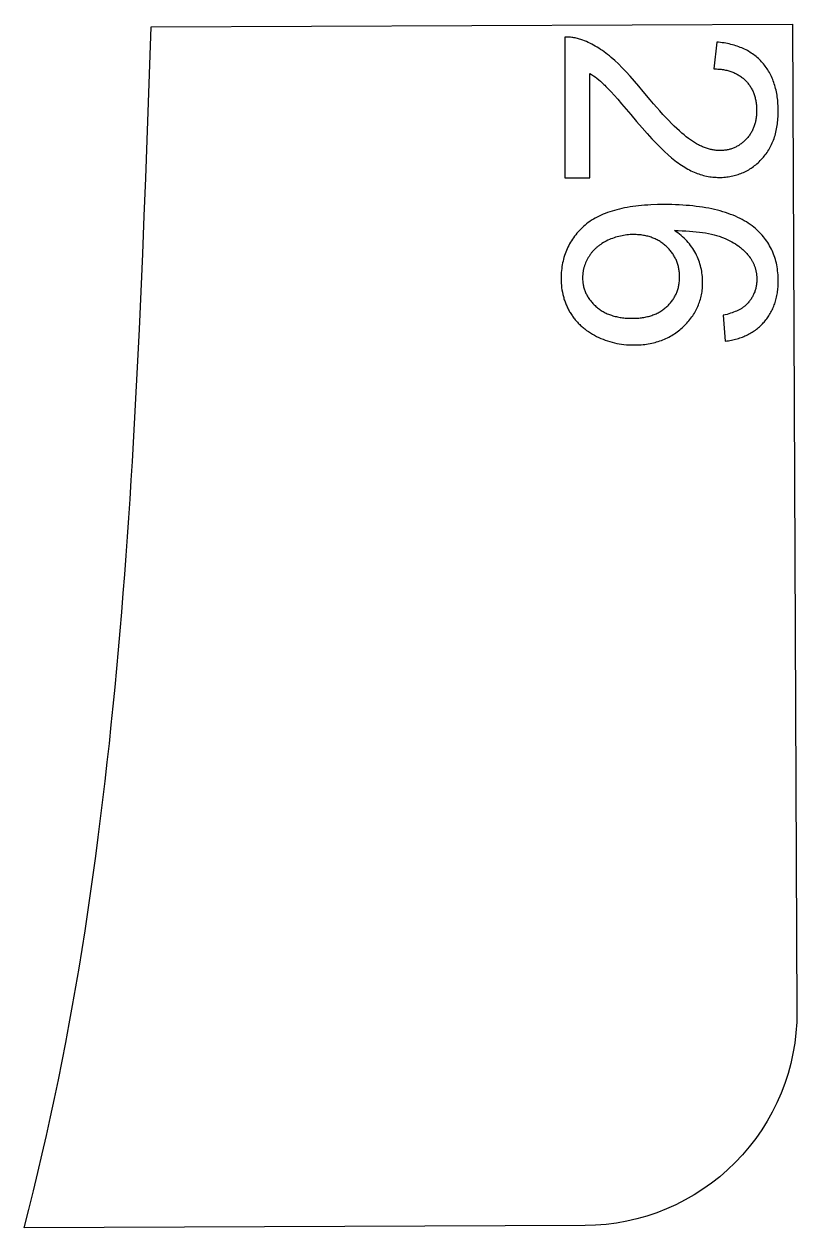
# Model space of a CAD drawing. Extents: x -8894 to -3022, y 6798 to 8329.
# Drawn here: x -6784.1 to -6602.5, y 7723.2 to 8006 of the extents above; entities that cross this region are included whole.
import ezdxf

# ---------------------------------------------------------------- set-up
doc = ezdxf.new("R2010")
doc.units = 0
doc.layers.add('LAYER_03', color=7, linetype='CONTINUOUS')
doc.layers.add('STEVILKE', color=7, linetype='CONTINUOUS')

msp = doc.modelspace()

# ---------------------------------------------------------------- linework, layer by layer
at = {"layer": 'LAYER_03'}
msp.add_lwpolyline([(-6652.29, 7723.8), (-6784.09, 7723.23), (-6782.97, 7727.57), (-6781.89, 7731.91), (-6780.83, 7736.26), (-6779.81, 7740.61), (-6778.82, 7744.96), (-6777.85, 7749.31), (-6776.92, 7753.67), (-6776.02, 7758.03), (-6775.14, 7762.4), (-6774.3, 7766.77), (-6773.48, 7771.14), (-6772.68, 7775.51), (-6771.92, 7779.89), (-6771.18, 7784.27), (-6770.46, 7788.65), (-6769.77, 7793.03), (-6769.1, 7797.42), (-6768.46, 7801.81), (-6767.84, 7806.2), (-6767.24, 7810.59), (-6766.66, 7814.99), (-6766.1, 7819.39), (-6765.56, 7823.79), (-6765.04, 7828.19), (-6764.54, 7832.6), (-6764.06, 7837), (-6763.6, 7841.41), (-6763.15, 7845.82), (-6762.72, 7850.23), (-6762.3, 7854.65), (-6761.9, 7859.06), (-6761.52, 7863.48), (-6761.15, 7867.9), (-6760.79, 7872.32), (-6760.45, 7876.74), (-6760.12, 7881.16), (-6759.8, 7885.59), (-6759.5, 7890.01), (-6759.2, 7894.44), (-6758.92, 7898.87), (-6758.65, 7903.3), (-6758.39, 7907.73), (-6757.89, 7916.59), (-6757.43, 7925.46), (-6757, 7934.33), (-6756.59, 7943.2), (-6756.21, 7952.08), (-6755.84, 7960.96), (-6755.5, 7969.83), (-6755.16, 7978.72), (-6754.84, 7987.6), (-6754.21, 8005.36), (-6603.52, 8006.01), (-6602.51, 7774.02, -0.414214)], format="xyb", close=True, dxfattribs=at)
at = {"layer": 'STEVILKE'}
for p, q in [((-6647.65, 7954.87), (-6647.98, 7954.68)), ((-6647.3, 7955.05), (-6647.65, 7954.87)), ((-6646.95, 7955.22), (-6647.3, 7955.05)), ((-6646.58, 7955.38), (-6646.95, 7955.22)), ((-6646.22, 7955.54), (-6646.58, 7955.38)), ((-6645.85, 7955.68), (-6646.22, 7955.54)), ((-6645.48, 7955.81), (-6645.85, 7955.68)), ((-6645.11, 7955.93), (-6645.48, 7955.81)), ((-6644.73, 7956.04), (-6645.11, 7955.93)), ((-6644.36, 7956.14), (-6644.73, 7956.04)), ((-6643.98, 7956.23), (-6644.36, 7956.14)), ((-6643.6, 7956.31), (-6643.98, 7956.23)), ((-6643.22, 7956.38), (-6643.6, 7956.31)), ((-6642.83, 7956.44), (-6643.22, 7956.38)), ((-6642.45, 7956.48), (-6642.83, 7956.44)), ((-6642.06, 7956.52), (-6642.45, 7956.48)), ((-6641.67, 7956.55), (-6642.06, 7956.52)), ((-6641.27, 7956.56), (-6641.67, 7956.55)), ((-6640.88, 7956.57), (-6641.27, 7956.56)), ((-6640.58, 7956.56), (-6640.88, 7956.57)), ((-6640.28, 7956.56), (-6640.58, 7956.56)), ((-6639.99, 7956.54), (-6640.28, 7956.56)), ((-6639.7, 7956.52), (-6639.99, 7956.54)), ((-6639.41, 7956.5), (-6639.7, 7956.52)), ((-6639.13, 7956.47), (-6639.41, 7956.5)), ((-6638.85, 7956.43), (-6639.13, 7956.47)), ((-6638.58, 7956.39), (-6638.85, 7956.43)), ((-6638.3, 7956.34), (-6638.58, 7956.39)), ((-6638.04, 7956.28), (-6638.3, 7956.34)), ((-6637.77, 7956.23), (-6638.04, 7956.28)), ((-6637.51, 7956.16), (-6637.77, 7956.23)), ((-6637.25, 7956.09), (-6637.51, 7956.16)), ((-6637, 7956.01), (-6637.25, 7956.09)), ((-6636.75, 7955.93), (-6637, 7956.01)), ((-6636.5, 7955.84), (-6636.75, 7955.93)), ((-6636.26, 7955.75), (-6636.5, 7955.84)), ((-6636.02, 7955.65), (-6636.26, 7955.75)), ((-6635.79, 7955.55), (-6636.02, 7955.65)), ((-6635.55, 7955.44), (-6635.79, 7955.55)), ((-6635.33, 7955.32), (-6635.55, 7955.44)), ((-6635.1, 7955.2), (-6635.33, 7955.32)), ((-6634.88, 7955.07), (-6635.1, 7955.2)), ((-6634.66, 7954.94), (-6634.88, 7955.07)), ((-6634.45, 7954.8), (-6634.66, 7954.94)), ((-6634.24, 7954.65), (-6634.45, 7954.8)), ((-6651.06, 7951.9), (-6651.16, 7951.75)), ((-6650.96, 7952.04), (-6651.06, 7951.9)), ((-6650.85, 7952.18), (-6650.96, 7952.04)), ((-6650.74, 7952.32), (-6650.85, 7952.18)), ((-6650.63, 7952.46), (-6650.74, 7952.32)), ((-6650.51, 7952.6), (-6650.63, 7952.46)), ((-6650.4, 7952.73), (-6650.51, 7952.6)), ((-6650.28, 7952.86), (-6650.4, 7952.73)), ((-6650.15, 7952.99), (-6650.28, 7952.86)), ((-6650.03, 7953.12), (-6650.15, 7952.99)), ((-6649.9, 7953.24), (-6650.03, 7953.12)), ((-6649.77, 7953.37), (-6649.9, 7953.24)), ((-6649.63, 7953.49), (-6649.77, 7953.37)), ((-6649.5, 7953.61), (-6649.63, 7953.49)), ((-6649.36, 7953.72), (-6649.5, 7953.61)), ((-6649.22, 7953.84), (-6649.36, 7953.72)), ((-6649.07, 7953.95), (-6649.22, 7953.84)), ((-6648.92, 7954.06), (-6649.07, 7953.95)), ((-6648.77, 7954.17), (-6648.92, 7954.06)), ((-6648.62, 7954.27), (-6648.77, 7954.17)), ((-6648.31, 7954.48), (-6648.62, 7954.27)), ((-6647.98, 7954.68), (-6648.31, 7954.48)), ((-6634.03, 7954.5), (-6634.24, 7954.65)), ((-6633.83, 7954.35), (-6634.03, 7954.5)), ((-6633.63, 7954.19), (-6633.83, 7954.35)), ((-6633.44, 7954.02), (-6633.63, 7954.19)), ((-6633.25, 7953.85), (-6633.44, 7954.02)), ((-6633.06, 7953.67), (-6633.25, 7953.85)), ((-6632.87, 7953.49), (-6633.06, 7953.67)), ((-6632.7, 7953.3), (-6632.87, 7953.49)), ((-6632.52, 7953.12), (-6632.7, 7953.3)), ((-6632.36, 7952.93), (-6632.52, 7953.12)), ((-6632.2, 7952.73), (-6632.36, 7952.93)), ((-6632.04, 7952.54), (-6632.2, 7952.73)), ((-6631.89, 7952.34), (-6632.04, 7952.54)), ((-6631.75, 7952.14), (-6631.89, 7952.34)), ((-6631.62, 7951.94), (-6631.75, 7952.14)), ((-6631.48, 7951.74), (-6631.62, 7951.94)), ((-6652.45, 7949.13), (-6652.5, 7948.98)), ((-6652.4, 7949.29), (-6652.45, 7949.13)), ((-6652.34, 7949.45), (-6652.4, 7949.29)), ((-6652.28, 7949.61), (-6652.34, 7949.45)), ((-6652.16, 7949.92), (-6652.28, 7949.61)), ((-6652.02, 7950.23), (-6652.16, 7949.92)), ((-6651.87, 7950.54), (-6652.02, 7950.23)), ((-6651.71, 7950.85), (-6651.87, 7950.54)), ((-6651.54, 7951.15), (-6651.71, 7950.85)), ((-6651.36, 7951.45), (-6651.54, 7951.15)), ((-6651.26, 7951.61), (-6651.36, 7951.45)), ((-6651.16, 7951.75), (-6651.26, 7951.61)), ((-6631.36, 7951.53), (-6631.48, 7951.74)), ((-6631.24, 7951.32), (-6631.36, 7951.53)), ((-6631.13, 7951.11), (-6631.24, 7951.32)), ((-6631.02, 7950.89), (-6631.13, 7951.11)), ((-6630.92, 7950.68), (-6631.02, 7950.89)), ((-6630.82, 7950.46), (-6630.92, 7950.68)), ((-6630.73, 7950.24), (-6630.82, 7950.46)), ((-6630.65, 7950.01), (-6630.73, 7950.24)), ((-6630.57, 7949.79), (-6630.65, 7950.01)), ((-6630.49, 7949.56), (-6630.57, 7949.79)), ((-6630.43, 7949.32), (-6630.49, 7949.56)), ((-6630.37, 7949.09), (-6630.43, 7949.32)), ((-6630.31, 7948.85), (-6630.37, 7949.09)), ((-6652.87, 7946.54), (-6652.88, 7946.38)), ((-6652.88, 7946.38), (-6652.87, 7946.13)), ((-6652.86, 7946.87), (-6652.87, 7946.71)), ((-6652.87, 7946.71), (-6652.87, 7946.54)), ((-6652.85, 7947.04), (-6652.86, 7946.87)), ((-6652.84, 7947.2), (-6652.85, 7947.04)), ((-6652.82, 7947.37), (-6652.84, 7947.2)), ((-6652.8, 7947.53), (-6652.82, 7947.37)), ((-6652.78, 7947.69), (-6652.8, 7947.53)), ((-6652.76, 7947.85), (-6652.78, 7947.69)), ((-6652.73, 7948.01), (-6652.76, 7947.85)), ((-6652.7, 7948.18), (-6652.73, 7948.01)), ((-6652.66, 7948.34), (-6652.7, 7948.18)), ((-6652.63, 7948.5), (-6652.66, 7948.34)), ((-6652.59, 7948.66), (-6652.63, 7948.5)), ((-6652.54, 7948.82), (-6652.59, 7948.66)), ((-6652.5, 7948.98), (-6652.54, 7948.82)), ((-6630.26, 7948.62), (-6630.31, 7948.85)), ((-6630.22, 7948.37), (-6630.26, 7948.62)), ((-6630.18, 7948.13), (-6630.22, 7948.37)), ((-6630.15, 7947.88), (-6630.18, 7948.13)), ((-6630.12, 7947.63), (-6630.15, 7947.88)), ((-6630.1, 7947.38), (-6630.12, 7947.63)), ((-6630.09, 7947.13), (-6630.1, 7947.38)), ((-6630.08, 7946.87), (-6630.09, 7947.13)), ((-6630.09, 7946.1), (-6630.08, 7946.35)), ((-6630.07, 7946.62), (-6630.08, 7946.87)), ((-6630.08, 7946.35), (-6630.07, 7946.62)), ((-6652.87, 7946.13), (-6652.86, 7945.9)), ((-6652.86, 7945.9), (-6652.85, 7945.66)), ((-6652.85, 7945.66), (-6652.83, 7945.42)), ((-6652.83, 7945.42), (-6652.8, 7945.19)), ((-6652.8, 7945.19), (-6652.77, 7944.96)), ((-6652.77, 7944.96), (-6652.73, 7944.73)), ((-6652.73, 7944.73), (-6652.68, 7944.5)), ((-6652.68, 7944.5), (-6652.63, 7944.28)), ((-6652.63, 7944.28), (-6652.57, 7944.05)), ((-6652.57, 7944.05), (-6652.51, 7943.83)), ((-6652.51, 7943.83), (-6652.44, 7943.62)), ((-6652.44, 7943.62), (-6652.36, 7943.4)), ((-6652.36, 7943.4), (-6652.28, 7943.19)), ((-6630.65, 7943.22), (-6630.57, 7943.45)), ((-6630.57, 7943.45), (-6630.49, 7943.67)), ((-6630.49, 7943.67), (-6630.43, 7943.9)), ((-6630.43, 7943.9), (-6630.37, 7944.13)), ((-6630.37, 7944.13), (-6630.31, 7944.37)), ((-6630.31, 7944.37), (-6630.26, 7944.61)), ((-6630.26, 7944.61), (-6630.22, 7944.85)), ((-6630.22, 7944.85), (-6630.18, 7945.09)), ((-6630.18, 7945.09), (-6630.15, 7945.34)), ((-6630.15, 7945.34), (-6630.12, 7945.59)), ((-6630.12, 7945.59), (-6630.1, 7945.84)), ((-6630.1, 7945.84), (-6630.09, 7946.1)), ((-6652.28, 7943.19), (-6652.19, 7942.97)), ((-6652.19, 7942.97), (-6652.09, 7942.76)), ((-6652.09, 7942.76), (-6651.99, 7942.56)), ((-6651.99, 7942.56), (-6651.88, 7942.35)), ((-6651.88, 7942.35), (-6651.77, 7942.15)), ((-6651.77, 7942.15), (-6651.65, 7941.95)), ((-6651.65, 7941.95), (-6651.53, 7941.75)), ((-6651.53, 7941.75), (-6651.39, 7941.55)), ((-6651.39, 7941.55), (-6651.26, 7941.35)), ((-6651.26, 7941.35), (-6651.11, 7941.16)), ((-6651.11, 7941.16), (-6650.96, 7940.97)), ((-6650.96, 7940.97), (-6650.81, 7940.78)), ((-6650.81, 7940.78), (-6650.64, 7940.6)), ((-6650.64, 7940.6), (-6650.48, 7940.41)), ((-6632.2, 7940.56), (-6632.04, 7940.75)), ((-6632.04, 7940.75), (-6631.89, 7940.94)), ((-6631.89, 7940.94), (-6631.75, 7941.13)), ((-6631.75, 7941.13), (-6631.62, 7941.33)), ((-6631.62, 7941.33), (-6631.48, 7941.53)), ((-6631.48, 7941.53), (-6631.36, 7941.73)), ((-6631.36, 7941.73), (-6631.24, 7941.93)), ((-6631.24, 7941.93), (-6631.13, 7942.14)), ((-6631.13, 7942.14), (-6631.02, 7942.35)), ((-6631.02, 7942.35), (-6630.92, 7942.56)), ((-6630.92, 7942.56), (-6630.82, 7942.78)), ((-6630.82, 7942.78), (-6630.73, 7943)), ((-6630.73, 7943), (-6630.65, 7943.22)), ((-6650.48, 7940.41), (-6650.3, 7940.23)), ((-6650.3, 7940.23), (-6650.12, 7940.05)), ((-6650.12, 7940.05), (-6649.93, 7939.87)), ((-6649.93, 7939.87), (-6649.74, 7939.7)), ((-6649.74, 7939.7), (-6649.54, 7939.52)), ((-6649.54, 7939.52), (-6649.34, 7939.36)), ((-6649.34, 7939.36), (-6649.13, 7939.2)), ((-6649.13, 7939.2), (-6648.92, 7939.04)), ((-6648.92, 7939.04), (-6648.71, 7938.89)), ((-6648.71, 7938.89), (-6648.49, 7938.75)), ((-6648.49, 7938.75), (-6648.26, 7938.61)), ((-6648.26, 7938.61), (-6648.03, 7938.47)), ((-6648.03, 7938.47), (-6647.8, 7938.35)), ((-6647.8, 7938.35), (-6647.56, 7938.22)), ((-6647.56, 7938.22), (-6647.32, 7938.11)), ((-6647.32, 7938.11), (-6647.07, 7937.99)), ((-6647.07, 7937.99), (-6646.82, 7937.89)), ((-6646.82, 7937.89), (-6646.57, 7937.79)), ((-6646.57, 7937.79), (-6646.31, 7937.69)), ((-6636.34, 7937.68), (-6636.09, 7937.77)), ((-6636.09, 7937.77), (-6635.84, 7937.87)), ((-6635.84, 7937.87), (-6635.6, 7937.98)), ((-6635.6, 7937.98), (-6635.37, 7938.09)), ((-6635.37, 7938.09), (-6635.14, 7938.21)), ((-6635.14, 7938.21), (-6634.91, 7938.33)), ((-6634.91, 7938.33), (-6634.69, 7938.45)), ((-6634.69, 7938.45), (-6634.47, 7938.59)), ((-6634.47, 7938.59), (-6634.25, 7938.72)), ((-6634.25, 7938.72), (-6634.04, 7938.87)), ((-6634.04, 7938.87), (-6633.84, 7939.02)), ((-6633.84, 7939.02), (-6633.64, 7939.17)), ((-6633.64, 7939.17), (-6633.44, 7939.33)), ((-6633.44, 7939.33), (-6633.25, 7939.49)), ((-6633.25, 7939.49), (-6633.06, 7939.66)), ((-6633.06, 7939.66), (-6632.87, 7939.84)), ((-6632.87, 7939.84), (-6632.7, 7940.01)), ((-6632.7, 7940.01), (-6632.52, 7940.19)), ((-6632.52, 7940.19), (-6632.36, 7940.37)), ((-6632.36, 7940.37), (-6632.2, 7940.56)), ((-6646.31, 7937.69), (-6646.04, 7937.6)), ((-6646.04, 7937.6), (-6645.77, 7937.52)), ((-6645.77, 7937.52), (-6645.5, 7937.44)), ((-6645.5, 7937.44), (-6645.22, 7937.36)), ((-6645.22, 7937.36), (-6644.94, 7937.29)), ((-6644.94, 7937.29), (-6644.66, 7937.23)), ((-6644.66, 7937.23), (-6644.37, 7937.17)), ((-6644.37, 7937.17), (-6644.07, 7937.12)), ((-6644.07, 7937.12), (-6643.77, 7937.08)), ((-6643.77, 7937.08), (-6643.47, 7937.04)), ((-6643.47, 7937.04), (-6643.16, 7937)), ((-6643.16, 7937), (-6642.85, 7936.97)), ((-6642.85, 7936.97), (-6642.53, 7936.95)), ((-6642.53, 7936.95), (-6642.21, 7936.93)), ((-6642.21, 7936.93), (-6641.88, 7936.91)), ((-6641.88, 7936.91), (-6641.22, 7936.9)), ((-6641.22, 7936.9), (-6640.58, 7936.91)), ((-6640.58, 7936.91), (-6640.27, 7936.93)), ((-6640.27, 7936.93), (-6639.96, 7936.94)), ((-6639.96, 7936.94), (-6639.65, 7936.97)), ((-6639.65, 7936.97), (-6639.35, 7937)), ((-6639.35, 7937), (-6639.06, 7937.03)), ((-6639.06, 7937.03), (-6638.77, 7937.07)), ((-6638.77, 7937.07), (-6638.48, 7937.12)), ((-6638.48, 7937.12), (-6638.2, 7937.17)), ((-6638.2, 7937.17), (-6637.92, 7937.23)), ((-6637.92, 7937.23), (-6637.64, 7937.29)), ((-6637.64, 7937.29), (-6637.37, 7937.36)), ((-6637.37, 7937.36), (-6637.11, 7937.43)), ((-6637.11, 7937.43), (-6636.85, 7937.51)), ((-6636.85, 7937.51), (-6636.59, 7937.59)), ((-6636.59, 7937.59), (-6636.34, 7937.68))]:
    msp.add_line(p, q, dxfattribs=at)
for points in [[(-6657.07, 8002.95), (-6657.07, 7969.93), (-6651.17, 7969.93), (-6651.17, 7994.43), (-6650.75, 7994.17), (-6650.34, 7993.89), (-6649.92, 7993.59), (-6649.51, 7993.27), (-6649.09, 7992.94), (-6648.68, 7992.59), (-6648.26, 7992.23), (-6647.85, 7991.84), (-6647.63, 7991.63), (-6647.39, 7991.39), (-6646.84, 7990.81), (-6646.19, 7990.11), (-6645.45, 7989.29), (-6644.62, 7988.34), (-6643.69, 7987.27), (-6641.56, 7984.75), (-6640.2, 7983.16), (-6638.91, 7981.68), (-6637.7, 7980.32), (-6636.57, 7979.08), (-6635.51, 7977.96), (-6634.52, 7976.95), (-6633.61, 7976.07), (-6632.77, 7975.3), (-6631.97, 7974.61), (-6631.18, 7973.97), (-6630.79, 7973.68), (-6630.41, 7973.39), (-6630.02, 7973.12), (-6629.64, 7972.85), (-6629.26, 7972.61), (-6628.88, 7972.37), (-6628.51, 7972.15), (-6628.13, 7971.94), (-6627.76, 7971.74), (-6627.4, 7971.56), (-6627.03, 7971.38), (-6626.67, 7971.22), (-6626.3, 7971.07), (-6625.94, 7970.94), (-6625.58, 7970.81), (-6625.21, 7970.69), (-6624.85, 7970.58), (-6624.48, 7970.48), (-6624.11, 7970.38), (-6623.74, 7970.3), (-6623.37, 7970.23), (-6623, 7970.17), (-6622.63, 7970.12), (-6622.26, 7970.07), (-6621.89, 7970.04), (-6621.52, 7970.02), (-6621.14, 7970), (-6620.77, 7970), (-6620.4, 7970), (-6620.04, 7970.01), (-6619.68, 7970.03), (-6619.33, 7970.06), (-6618.97, 7970.1), (-6618.63, 7970.14), (-6618.28, 7970.2), (-6617.94, 7970.26), (-6617.6, 7970.33), (-6617.27, 7970.41), (-6616.94, 7970.49), (-6616.62, 7970.59), (-6616.29, 7970.69), (-6615.98, 7970.8), (-6615.66, 7970.92), (-6615.35, 7971.04), (-6615.04, 7971.18), (-6614.74, 7971.32), (-6614.44, 7971.47), (-6614.14, 7971.63), (-6613.85, 7971.8), (-6613.56, 7971.98), (-6613.28, 7972.16), (-6613, 7972.35), (-6612.72, 7972.55), (-6612.45, 7972.76), (-6612.18, 7972.98), (-6611.91, 7973.21), (-6611.65, 7973.44), (-6611.39, 7973.68), (-6611.14, 7973.93), (-6610.89, 7974.19), (-6610.64, 7974.45), (-6610.4, 7974.72), (-6610.17, 7975), (-6609.95, 7975.28), (-6609.74, 7975.57), (-6609.53, 7975.87), (-6609.33, 7976.17), (-6609.14, 7976.47), (-6608.96, 7976.78), (-6608.78, 7977.1), (-6608.62, 7977.42), (-6608.46, 7977.75), (-6608.3, 7978.09), (-6608.16, 7978.43), (-6608.02, 7978.78), (-6607.89, 7979.13), (-6607.77, 7979.49), (-6607.66, 7979.85), (-6607.56, 7980.22), (-6607.46, 7980.6), (-6607.37, 7980.98), (-6607.29, 7981.37), (-6607.21, 7981.76), (-6607.15, 7982.16), (-6607.09, 7982.57), (-6607.04, 7982.98), (-6607, 7983.4), (-6606.96, 7983.82), (-6606.93, 7984.25), (-6606.91, 7984.68), (-6606.9, 7985.13), (-6606.9, 7985.57), (-6606.91, 7986.45), (-6606.93, 7986.88), (-6606.96, 7987.31), (-6606.99, 7987.73), (-6607.03, 7988.14), (-6607.07, 7988.55), (-6607.13, 7988.95), (-6607.19, 7989.35), (-6607.26, 7989.74), (-6607.33, 7990.13), (-6607.42, 7990.51), (-6607.51, 7990.88), (-6607.61, 7991.25), (-6607.71, 7991.61), (-6607.82, 7991.97), (-6607.94, 7992.32), (-6608.07, 7992.67), (-6608.2, 7993.01), (-6608.34, 7993.34), (-6608.49, 7993.67), (-6608.65, 7994), (-6608.81, 7994.32), (-6608.98, 7994.63), (-6609.16, 7994.93), (-6609.34, 7995.24), (-6609.53, 7995.53), (-6609.73, 7995.82), (-6609.94, 7996.1), (-6610.15, 7996.38), (-6610.37, 7996.65), (-6610.6, 7996.92), (-6610.83, 7997.18), (-6611.07, 7997.44), (-6611.32, 7997.68), (-6611.57, 7997.92), (-6611.83, 7998.16), (-6612.1, 7998.38), (-6612.37, 7998.6), (-6612.65, 7998.81), (-6612.94, 7999.02), (-6613.24, 7999.21), (-6613.54, 7999.4), (-6613.84, 7999.59), (-6614.15, 7999.77), (-6614.47, 7999.93), (-6614.8, 8000.1), (-6615.13, 8000.25), (-6615.47, 8000.4), (-6615.82, 8000.54), (-6616.17, 8000.68), (-6616.53, 8000.81), (-6616.9, 8000.93), (-6617.27, 8001.04), (-6617.65, 8001.15), (-6618.03, 8001.25), (-6618.42, 8001.34), (-6618.82, 8001.43), (-6619.23, 8001.51), (-6619.64, 8001.58), (-6620.06, 8001.64), (-6620.48, 8001.7), (-6620.91, 8001.75), (-6621.35, 8001.8), (-6622, 7995.49), (-6621.7, 7995.49), (-6621.42, 7995.48), (-6621.13, 7995.46), (-6620.85, 7995.44), (-6620.58, 7995.42), (-6620.3, 7995.39), (-6620.04, 7995.35), (-6619.77, 7995.31), (-6619.51, 7995.26), (-6619.26, 7995.21), (-6619, 7995.16), (-6618.76, 7995.1), (-6618.51, 7995.03), (-6618.27, 7994.96), (-6618.04, 7994.88), (-6617.8, 7994.8), (-6617.58, 7994.71), (-6617.35, 7994.62), (-6617.13, 7994.52), (-6616.92, 7994.42), (-6616.7, 7994.32), (-6616.5, 7994.2), (-6616.29, 7994.09), (-6616.09, 7993.96), (-6615.9, 7993.84), (-6615.7, 7993.7), (-6615.52, 7993.56), (-6615.33, 7993.42), (-6615.15, 7993.27), (-6614.98, 7993.12), (-6614.8, 7992.96), (-6614.63, 7992.8), (-6614.47, 7992.63), (-6614.31, 7992.46), (-6614.16, 7992.28), (-6614.01, 7992.11), (-6613.87, 7991.92), (-6613.73, 7991.74), (-6613.6, 7991.55), (-6613.47, 7991.36), (-6613.35, 7991.16), (-6613.23, 7990.96), (-6613.12, 7990.76), (-6613.01, 7990.55), (-6612.91, 7990.35), (-6612.82, 7990.13), (-6612.73, 7989.92), (-6612.64, 7989.7), (-6612.56, 7989.47), (-6612.49, 7989.25), (-6612.42, 7989.02), (-6612.35, 7988.78), (-6612.29, 7988.55), (-6612.24, 7988.3), (-6612.19, 7988.06), (-6612.14, 7987.81), (-6612.1, 7987.56), (-6612.07, 7987.31), (-6612.04, 7987.05), (-6612.02, 7986.79), (-6612, 7986.52), (-6611.99, 7986.26), (-6611.98, 7985.98), (-6611.98, 7985.71), (-6611.98, 7985.45), (-6611.99, 7985.19), (-6612, 7984.94), (-6612.02, 7984.69), (-6612.04, 7984.44), (-6612.06, 7984.19), (-6612.1, 7983.95), (-6612.13, 7983.71), (-6612.17, 7983.48), (-6612.22, 7983.24), (-6612.27, 7983.01), (-6612.33, 7982.79), (-6612.39, 7982.56), (-6612.46, 7982.34), (-6612.53, 7982.13), (-6612.6, 7981.91), (-6612.68, 7981.7), (-6612.77, 7981.49), (-6612.86, 7981.29), (-6612.95, 7981.09), (-6613.06, 7980.89), (-6613.16, 7980.69), (-6613.27, 7980.5), (-6613.39, 7980.31), (-6613.51, 7980.13), (-6613.63, 7979.94), (-6613.76, 7979.76), (-6613.89, 7979.59), (-6614.03, 7979.41), (-6614.18, 7979.24), (-6614.33, 7979.07), (-6614.48, 7978.91), (-6614.64, 7978.75), (-6614.8, 7978.59), (-6614.96, 7978.44), (-6615.13, 7978.3), (-6615.29, 7978.16), (-6615.46, 7978.02), (-6615.63, 7977.89), (-6615.81, 7977.77), (-6615.98, 7977.65), (-6616.16, 7977.53), (-6616.34, 7977.42), (-6616.52, 7977.32), (-6616.71, 7977.22), (-6616.89, 7977.13), (-6617.08, 7977.04), (-6617.27, 7976.95), (-6617.47, 7976.87), (-6617.66, 7976.8), (-6617.86, 7976.73), (-6618.06, 7976.67), (-6618.26, 7976.61), (-6618.47, 7976.56), (-6618.67, 7976.51), (-6618.88, 7976.46), (-6619.09, 7976.43), (-6619.31, 7976.39), (-6619.52, 7976.37), (-6619.74, 7976.34), (-6619.96, 7976.32), (-6620.18, 7976.31), (-6620.41, 7976.3), (-6620.63, 7976.3), (-6620.85, 7976.3), (-6621.07, 7976.31), (-6621.29, 7976.33), (-6621.51, 7976.35), (-6621.73, 7976.37), (-6621.95, 7976.4), (-6622.17, 7976.44), (-6622.4, 7976.48), (-6622.62, 7976.53), (-6622.85, 7976.58), (-6623.07, 7976.64), (-6623.3, 7976.7), (-6623.53, 7976.77), (-6623.76, 7976.85), (-6623.99, 7976.93), (-6624.22, 7977.02), (-6624.45, 7977.11), (-6624.68, 7977.21), (-6624.91, 7977.31), (-6625.15, 7977.42), (-6625.38, 7977.53), (-6625.62, 7977.65), (-6626.09, 7977.91), (-6626.56, 7978.19), (-6627.04, 7978.49), (-6627.53, 7978.82), (-6628.01, 7979.16), (-6628.51, 7979.54), (-6629.03, 7979.96), (-6629.57, 7980.42), (-6630.14, 7980.93), (-6630.72, 7981.47), (-6631.33, 7982.05), (-6631.96, 7982.68), (-6632.61, 7983.35), (-6633.28, 7984.06), (-6633.98, 7984.81), (-6634.69, 7985.6), (-6635.43, 7986.43), (-6636.19, 7987.3), (-6636.97, 7988.22), (-6638.6, 7990.17), (-6639.65, 7991.45), (-6640.68, 7992.64), (-6641.67, 7993.76), (-6642.63, 7994.8), (-6643.56, 7995.77), (-6644.46, 7996.66), (-6645.33, 7997.47), (-6646.16, 7998.2), (-6646.57, 7998.54), (-6646.98, 7998.87), (-6647.39, 7999.19), (-6647.8, 7999.49), (-6648.22, 7999.79), (-6648.63, 8000.07), (-6649.04, 8000.34), (-6649.46, 8000.6), (-6649.88, 8000.85), (-6650.29, 8001.08), (-6650.71, 8001.3), (-6651.13, 8001.51), (-6651.55, 8001.71), (-6651.97, 8001.9), (-6652.39, 8002.08), (-6652.81, 8002.24), (-6653.06, 8002.33), (-6653.32, 8002.42), (-6653.58, 8002.5), (-6653.84, 8002.58), (-6654.1, 8002.65), (-6654.37, 8002.71), (-6654.63, 8002.76), (-6654.9, 8002.81), (-6655.16, 8002.85), (-6655.43, 8002.89), (-6655.7, 8002.91), (-6655.97, 8002.94), (-6656.24, 8002.95), (-6656.52, 8002.96), (-6656.79, 8002.96)], [(-6619.34, 7931.52), (-6618.98, 7931.57), (-6618.62, 7931.62), (-6618.27, 7931.68), (-6617.92, 7931.75), (-6617.58, 7931.82), (-6617.24, 7931.9), (-6616.91, 7931.99), (-6616.58, 7932.08), (-6616.26, 7932.18), (-6615.94, 7932.28), (-6615.63, 7932.39), (-6615.32, 7932.5), (-6615.02, 7932.62), (-6614.72, 7932.75), (-6614.43, 7932.88), (-6614.14, 7933.02), (-6613.86, 7933.16), (-6613.58, 7933.31), (-6613.31, 7933.47), (-6613.04, 7933.63), (-6612.78, 7933.8), (-6612.52, 7933.97), (-6612.26, 7934.15), (-6612.01, 7934.34), (-6611.77, 7934.53), (-6611.53, 7934.73), (-6611.3, 7934.93), (-6611.07, 7935.14), (-6610.85, 7935.35), (-6610.63, 7935.57), (-6610.41, 7935.8), (-6610.2, 7936.03), (-6610, 7936.27), (-6609.8, 7936.51), (-6609.61, 7936.76), (-6609.43, 7937.01), (-6609.25, 7937.26), (-6609.08, 7937.52), (-6608.92, 7937.78), (-6608.76, 7938.05), (-6608.61, 7938.32), (-6608.46, 7938.59), (-6608.32, 7938.87), (-6608.19, 7939.16), (-6608.06, 7939.44), (-6607.94, 7939.74), (-6607.83, 7940.03), (-6607.72, 7940.33), (-6607.62, 7940.64), (-6607.53, 7940.94), (-6607.44, 7941.26), (-6607.36, 7941.57), (-6607.29, 7941.89), (-6607.22, 7942.22), (-6607.16, 7942.55), (-6607.1, 7942.88), (-6607.06, 7943.22), (-6607.01, 7943.56), (-6606.98, 7943.9), (-6606.95, 7944.25), (-6606.93, 7944.61), (-6606.91, 7944.97), (-6606.9, 7945.33), (-6606.9, 7945.69), (-6606.9, 7946.19), (-6606.92, 7946.67), (-6606.95, 7947.15), (-6606.99, 7947.62), (-6607.04, 7948.09), (-6607.1, 7948.55), (-6607.17, 7949), (-6607.26, 7949.45), (-6607.35, 7949.89), (-6607.46, 7950.32), (-6607.57, 7950.75), (-6607.7, 7951.17), (-6607.84, 7951.59), (-6607.99, 7951.99), (-6608.16, 7952.4), (-6608.33, 7952.79), (-6608.51, 7953.18), (-6608.71, 7953.57), (-6608.92, 7953.94), (-6609.13, 7954.31), (-6609.36, 7954.68), (-6609.6, 7955.04), (-6609.86, 7955.39), (-6610.12, 7955.73), (-6610.39, 7956.07), (-6610.68, 7956.41), (-6610.97, 7956.73), (-6611.28, 7957.05), (-6611.6, 7957.37), (-6611.93, 7957.68), (-6612.27, 7957.98), (-6612.62, 7958.27), (-6613.04, 7958.6), (-6613.48, 7958.92), (-6613.93, 7959.23), (-6614.39, 7959.53), (-6614.87, 7959.81), (-6615.37, 7960.09), (-6615.88, 7960.36), (-6616.41, 7960.61), (-6616.95, 7960.86), (-6617.51, 7961.09), (-6618.08, 7961.32), (-6618.67, 7961.53), (-6619.27, 7961.74), (-6619.89, 7961.93), (-6620.53, 7962.11), (-6621.18, 7962.28), (-6621.84, 7962.45), (-6622.53, 7962.6), (-6623.22, 7962.74), (-6623.94, 7962.87), (-6624.66, 7962.99), (-6625.41, 7963.1), (-6626.16, 7963.2), (-6626.94, 7963.29), (-6627.73, 7963.37), (-6628.53, 7963.43), (-6629.35, 7963.49), (-6630.19, 7963.54), (-6631.04, 7963.58), (-6631.91, 7963.6), (-6632.79, 7963.62), (-6633.69, 7963.62), (-6635.28, 7963.6), (-6636.81, 7963.55), (-6637.56, 7963.5), (-6638.29, 7963.45), (-6639, 7963.39), (-6639.71, 7963.32), (-6640.39, 7963.24), (-6641.07, 7963.15), (-6641.73, 7963.05), (-6642.37, 7962.94), (-6643, 7962.82), (-6643.62, 7962.7), (-6644.22, 7962.56), (-6644.81, 7962.41), (-6645.39, 7962.26), (-6645.94, 7962.09), (-6646.49, 7961.92), (-6647.02, 7961.73), (-6647.54, 7961.54), (-6648.04, 7961.34), (-6648.53, 7961.12), (-6649, 7960.9), (-6649.46, 7960.67), (-6649.91, 7960.43), (-6650.34, 7960.18), (-6650.76, 7959.92), (-6651.16, 7959.65), (-6651.55, 7959.37), (-6651.92, 7959.08), (-6652.1, 7958.93), (-6652.28, 7958.78), (-6652.63, 7958.48), (-6652.96, 7958.17), (-6653.29, 7957.85), (-6653.6, 7957.53), (-6653.9, 7957.2), (-6654.2, 7956.87), (-6654.48, 7956.53), (-6654.75, 7956.19), (-6655.01, 7955.84), (-6655.25, 7955.48), (-6655.49, 7955.12), (-6655.72, 7954.76), (-6655.93, 7954.38), (-6656.14, 7954.01), (-6656.33, 7953.62), (-6656.51, 7953.24), (-6656.68, 7952.84), (-6656.84, 7952.44), (-6656.99, 7952.04), (-6657.13, 7951.63), (-6657.25, 7951.21), (-6657.37, 7950.79), (-6657.47, 7950.36), (-6657.57, 7949.93), (-6657.65, 7949.49), (-6657.72, 7949.05), (-6657.78, 7948.6), (-6657.83, 7948.15), (-6657.87, 7947.69), (-6657.9, 7947.22), (-6657.92, 7946.75), (-6657.92, 7946.27), (-6657.91, 7945.72), (-6657.89, 7945.16), (-6657.85, 7944.62), (-6657.79, 7944.08), (-6657.71, 7943.56), (-6657.62, 7943.03), (-6657.51, 7942.52), (-6657.38, 7942.01), (-6657.31, 7941.76), (-6657.24, 7941.51), (-6657.16, 7941.27), (-6657.08, 7941.02), (-6657, 7940.78), (-6656.91, 7940.54), (-6656.81, 7940.3), (-6656.71, 7940.06), (-6656.61, 7939.83), (-6656.5, 7939.59), (-6656.39, 7939.36), (-6656.28, 7939.13), (-6656.16, 7938.9), (-6656.03, 7938.68), (-6655.91, 7938.45), (-6655.77, 7938.23), (-6655.64, 7938.01), (-6655.5, 7937.79), (-6655.35, 7937.58), (-6655.21, 7937.37), (-6655.06, 7937.16), (-6654.9, 7936.95), (-6654.74, 7936.75), (-6654.58, 7936.55), (-6654.42, 7936.36), (-6654.25, 7936.16), (-6654.07, 7935.97), (-6653.9, 7935.79), (-6653.72, 7935.6), (-6653.53, 7935.42), (-6653.34, 7935.24), (-6653.15, 7935.07), (-6652.96, 7934.89), (-6652.76, 7934.72), (-6652.56, 7934.56), (-6652.35, 7934.39), (-6651.93, 7934.07), (-6651.49, 7933.77), (-6651.04, 7933.47), (-6650.57, 7933.19), (-6650.08, 7932.92), (-6649.59, 7932.66), (-6649.08, 7932.41), (-6648.57, 7932.18), (-6648.05, 7931.97), (-6647.53, 7931.77), (-6647, 7931.59), (-6646.46, 7931.42), (-6645.93, 7931.27), (-6645.38, 7931.14), (-6644.83, 7931.02), (-6644.28, 7930.92), (-6643.72, 7930.83), (-6643.16, 7930.76), (-6642.59, 7930.7), (-6642.01, 7930.66), (-6641.43, 7930.64), (-6640.84, 7930.63), (-6640.4, 7930.63), (-6639.96, 7930.65), (-6639.53, 7930.67), (-6639.1, 7930.7), (-6638.67, 7930.74), (-6638.25, 7930.78), (-6637.84, 7930.84), (-6637.43, 7930.9), (-6637.03, 7930.97), (-6636.63, 7931.05), (-6636.24, 7931.14), (-6635.85, 7931.24), (-6635.47, 7931.34), (-6635.09, 7931.46), (-6634.72, 7931.58), (-6634.35, 7931.71), (-6633.99, 7931.85), (-6633.63, 7931.99), (-6633.28, 7932.15), (-6632.93, 7932.31), (-6632.59, 7932.49), (-6632.25, 7932.67), (-6631.92, 7932.86), (-6631.59, 7933.06), (-6631.27, 7933.26), (-6630.96, 7933.48), (-6630.65, 7933.7), (-6630.34, 7933.93), (-6630.04, 7934.17), (-6629.75, 7934.42), (-6629.46, 7934.68), (-6629.17, 7934.94), (-6628.89, 7935.21), (-6628.62, 7935.49), (-6628.36, 7935.77), (-6628.11, 7936.05), (-6627.87, 7936.33), (-6627.64, 7936.62), (-6627.41, 7936.92), (-6627.2, 7937.21), (-6626.99, 7937.51), (-6626.79, 7937.81), (-6626.6, 7938.12), (-6626.42, 7938.43), (-6626.25, 7938.75), (-6626.08, 7939.06), (-6625.93, 7939.38), (-6625.78, 7939.71), (-6625.65, 7940.04), (-6625.52, 7940.37), (-6625.4, 7940.7), (-6625.29, 7941.04), (-6625.19, 7941.39), (-6625.1, 7941.73), (-6625.01, 7942.08), (-6624.94, 7942.43), (-6624.87, 7942.79), (-6624.81, 7943.15), (-6624.77, 7943.52), (-6624.73, 7943.88), (-6624.7, 7944.25), (-6624.67, 7944.63), (-6624.66, 7945.01), (-6624.66, 7945.39), (-6624.66, 7945.83), (-6624.68, 7946.26), (-6624.71, 7946.69), (-6624.76, 7947.12), (-6624.82, 7947.55), (-6624.89, 7947.98), (-6624.97, 7948.4), (-6625.06, 7948.82), (-6625.17, 7949.24), (-6625.29, 7949.66), (-6625.43, 7950.07), (-6625.58, 7950.48), (-6625.74, 7950.89), (-6625.91, 7951.3), (-6626.09, 7951.7), (-6626.29, 7952.1), (-6626.5, 7952.5), (-6626.73, 7952.89), (-6626.97, 7953.27), (-6627.22, 7953.64), (-6627.48, 7954.01), (-6627.76, 7954.37), (-6628.06, 7954.72), (-6628.36, 7955.06), (-6628.68, 7955.39), (-6629.02, 7955.72), (-6629.36, 7956.04), (-6629.72, 7956.35), (-6630.1, 7956.66), (-6630.49, 7956.95), (-6630.89, 7957.24), (-6631.3, 7957.52), (-6630.38, 7957.51), (-6629.48, 7957.48), (-6628.61, 7957.44), (-6627.77, 7957.39), (-6626.95, 7957.32), (-6626.16, 7957.25), (-6625.4, 7957.16), (-6624.66, 7957.05), (-6623.96, 7956.94), (-6623.27, 7956.81), (-6622.62, 7956.67), (-6621.99, 7956.52), (-6621.39, 7956.35), (-6620.82, 7956.18), (-6620.54, 7956.08), (-6620.27, 7955.99), (-6620, 7955.89), (-6619.75, 7955.78), (-6619.25, 7955.57), (-6618.76, 7955.35), (-6618.29, 7955.11), (-6617.84, 7954.87), (-6617.4, 7954.62), (-6616.98, 7954.36), (-6616.57, 7954.09), (-6616.18, 7953.81), (-6615.99, 7953.66), (-6615.8, 7953.52), (-6615.62, 7953.37), (-6615.44, 7953.22), (-6615.26, 7953.06), (-6615.09, 7952.91), (-6614.92, 7952.75), (-6614.76, 7952.59), (-6614.6, 7952.43), (-6614.44, 7952.26), (-6614.29, 7952.09), (-6614.14, 7951.92), (-6613.99, 7951.75), (-6613.85, 7951.57), (-6613.71, 7951.4), (-6613.48, 7951.08), (-6613.38, 7950.94), (-6613.29, 7950.79), (-6613.19, 7950.65), (-6613.11, 7950.51), (-6613.02, 7950.36), (-6612.94, 7950.21), (-6612.86, 7950.06), (-6612.79, 7949.91), (-6612.72, 7949.76), (-6612.65, 7949.61), (-6612.58, 7949.45), (-6612.52, 7949.3), (-6612.46, 7949.14), (-6612.4, 7948.98), (-6612.35, 7948.82), (-6612.3, 7948.66), (-6612.26, 7948.5), (-6612.21, 7948.33), (-6612.17, 7948.17), (-6612.14, 7948), (-6612.1, 7947.83), (-6612.07, 7947.66), (-6612.04, 7947.49), (-6612.02, 7947.32), (-6612, 7947.14), (-6611.98, 7946.97), (-6611.97, 7946.79), (-6611.96, 7946.61), (-6611.95, 7946.43), (-6611.94, 7946.25), (-6611.94, 7946.07), (-6611.94, 7945.84), (-6611.95, 7945.62), (-6611.97, 7945.4), (-6611.98, 7945.18), (-6612.01, 7944.96), (-6612.03, 7944.74), (-6612.07, 7944.53), (-6612.11, 7944.32), (-6612.15, 7944.11), (-6612.2, 7943.9), (-6612.25, 7943.7), (-6612.31, 7943.5), (-6612.38, 7943.3), (-6612.44, 7943.1), (-6612.52, 7942.91), (-6612.6, 7942.71), (-6612.68, 7942.52), (-6612.77, 7942.33), (-6612.87, 7942.15), (-6612.97, 7941.96), (-6613.07, 7941.78), (-6613.18, 7941.6), (-6613.3, 7941.43), (-6613.42, 7941.25), (-6613.54, 7941.08), (-6613.67, 7940.91), (-6613.81, 7940.74), (-6613.95, 7940.57), (-6614.1, 7940.41), (-6614.25, 7940.25), (-6614.41, 7940.09), (-6614.57, 7939.93), (-6614.67, 7939.84), (-6614.78, 7939.75), (-6614.89, 7939.66), (-6615.01, 7939.57), (-6615.13, 7939.48), (-6615.25, 7939.4), (-6615.38, 7939.31), (-6615.51, 7939.23), (-6615.64, 7939.15), (-6615.78, 7939.06), (-6615.93, 7938.98), (-6616.07, 7938.91), (-6616.38, 7938.75), (-6616.7, 7938.61), (-6617.03, 7938.46), (-6617.38, 7938.33), (-6617.75, 7938.2), (-6618.13, 7938.07), (-6618.53, 7937.95), (-6618.94, 7937.83), (-6619.37, 7937.72), (-6619.82, 7937.62)]]:
    msp.add_lwpolyline(points, close=True, dxfattribs=at)

doc.saveas('drawing.dxf')
